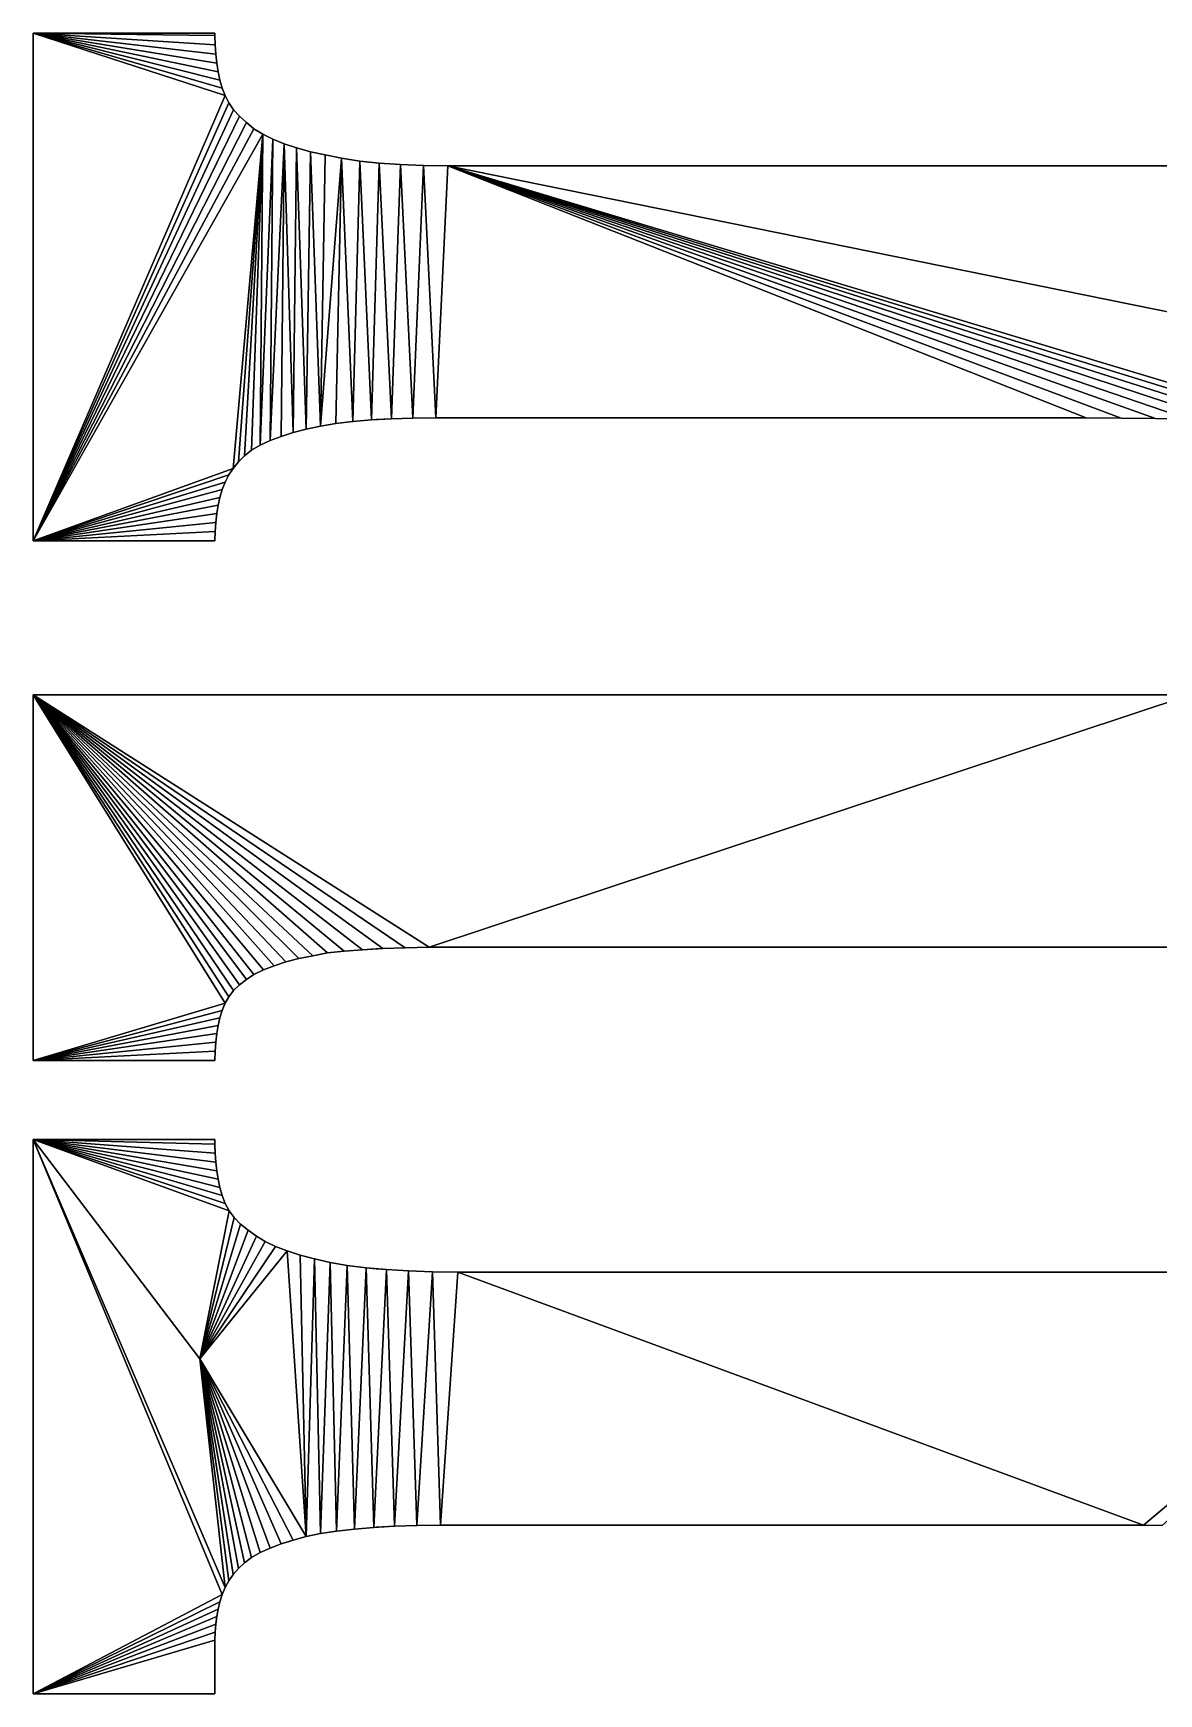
# Model space of a CAD drawing. Header units: inches. Extents: x 62 to 1153, y 3 to 780.
# Drawn here: x 405.471 to 408.739, y 220.525 to 225.344 of the extents above; entities that cross this region are included whole.
import ezdxf

# ---------------------------------------------------------------- set-up
doc = ezdxf.new("R2010")
doc.units = ezdxf.units.IN
doc.header["$MEASUREMENT"] = 0
doc.layers.add('ConstLine', color=6, linetype='Continuous')

msp = doc.modelspace()

# ---------------------------------------------------------------- linework, layer by layer
at = {"layer": 'ConstLine'}
for points in [[(405.9989, 225.3096, 5), (405.9979, 225.3366, 5), (405.4709, 225.3436, 5)], [(405.9979, 225.3436, 5), (405.4709, 225.3436, 5), (405.9979, 225.3366, 5)], [(406.0009, 225.2826, 5), (405.9989, 225.3096, 5), (405.4709, 225.3436, 5)], [(406.0039, 225.2566, 5), (406.0009, 225.2826, 5), (405.4709, 225.3436, 5)], [(406.0129, 225.2076, 5), (406.0079, 225.2316, 5), (405.4709, 225.3436, 5)], [(406.0079, 225.2316, 5), (406.0039, 225.2566, 5), (405.4709, 225.3436, 5)], [(406.0199, 225.1846, 5), (406.0129, 225.2076, 5), (405.4709, 225.3436, 5)], [(406.0279, 225.1626, 5), (406.0199, 225.1846, 5), (405.4709, 225.3436, 5)], [(405.4709, 225.3436, 5), (405.4709, 223.8706, 5), (406.0279, 225.1626, 5)], [(405.4709, 225.3436, 5), (405.9979, 225.3436, 5), (405.9979, 225.3436, 4)], [(405.9979, 225.3436, 4), (405.4709, 225.3436, 4), (405.4709, 225.3436, 5)], [(405.4709, 225.3436, 4), (405.4709, 223.8706, 4), (405.4709, 225.3436, 5)], [(405.4709, 223.8706, 5), (405.4709, 225.3436, 5), (405.4709, 223.8706, 4)], [(405.9979, 225.3436, 4), (405.9979, 225.3436, 5), (405.9979, 225.3366, 5)], [(405.9979, 225.3436, 4), (405.9979, 225.3366, 5), (405.9979, 225.3366, 4)], [(405.9979, 225.3366, 4), (405.9979, 225.3366, 5), (405.9989, 225.3096, 5)], [(405.9979, 225.3366, 4), (405.9989, 225.3096, 5), (405.9989, 225.3096, 4)], [(405.9989, 225.3096, 4), (405.9989, 225.3096, 5), (406.0009, 225.2826, 5)], [(405.9989, 225.3096, 4), (406.0009, 225.2826, 5), (406.0009, 225.2826, 4)], [(406.0009, 225.2826, 4), (406.0009, 225.2826, 5), (406.0039, 225.2566, 5)], [(406.0009, 225.2826, 4), (406.0039, 225.2566, 5), (406.0039, 225.2566, 4)], [(406.0039, 225.2566, 4), (406.0039, 225.2566, 5), (406.0079, 225.2316, 5)], [(406.0039, 225.2566, 4), (406.0079, 225.2316, 5), (406.0079, 225.2316, 4)], [(406.0079, 225.2316, 4), (406.0079, 225.2316, 5), (406.0129, 225.2076, 5)], [(406.0079, 225.2316, 4), (406.0129, 225.2076, 5), (406.0129, 225.2076, 4)], [(406.0129, 225.2076, 4), (406.0129, 225.2076, 5), (406.0199, 225.1846, 5)], [(406.0129, 225.2076, 4), (406.0199, 225.1846, 5), (406.0199, 225.1846, 4)], [(406.0389, 225.1416, 5), (406.0279, 225.1626, 5), (405.4709, 223.8706, 5)], [(406.0199, 225.1846, 4), (406.0199, 225.1846, 5), (406.0279, 225.1626, 5)], [(406.0199, 225.1846, 4), (406.0279, 225.1626, 5), (406.0279, 225.1626, 4)], [(406.0279, 225.1626, 4), (406.0279, 225.1626, 5), (406.0389, 225.1416, 5)], [(406.0279, 225.1626, 4), (406.0389, 225.1416, 5), (406.0389, 225.1416, 4)], [(406.0529, 225.1216, 5), (406.0389, 225.1416, 5), (405.4709, 223.8706, 5)], [(406.0699, 225.1026, 5), (406.0529, 225.1216, 5), (405.4709, 223.8706, 5)], [(406.0899, 225.0846, 5), (406.0699, 225.1026, 5), (405.4709, 223.8706, 5)], [(406.0389, 225.1416, 4), (406.0389, 225.1416, 5), (406.0529, 225.1216, 5)], [(406.0389, 225.1416, 4), (406.0529, 225.1216, 5), (406.0529, 225.1216, 4)], [(406.0529, 225.1216, 4), (406.0529, 225.1216, 5), (406.0699, 225.1026, 5)], [(406.0529, 225.1216, 4), (406.0699, 225.1026, 5), (406.0699, 225.1026, 4)], [(406.0899, 225.0846, 4), (406.0699, 225.1026, 4), (406.0699, 225.1026, 5)], [(406.0899, 225.0846, 4), (406.0699, 225.1026, 5), (406.0899, 225.0846, 5)], [(406.0899, 225.0846, 5), (405.4709, 223.8706, 5), (406.1119, 225.0666, 5)], [(406.1379, 225.0506, 5), (406.1119, 225.0666, 5), (405.4709, 223.8706, 5)], [(405.4709, 223.8706, 5), (406.0519, 224.0806, 5), (406.1379, 225.0506, 5)], [(406.0669, 224.0996, 5), (406.1379, 225.0506, 5), (406.0519, 224.0806, 5)], [(406.0669, 224.0996, 5), (406.0849, 224.1176, 5), (406.1379, 225.0506, 5)], [(406.0849, 224.1176, 5), (406.1049, 224.1336, 5), (406.1379, 225.0506, 5)], [(406.0947, 225.0806, 4), (406.0899, 225.0846, 4), (406.0899, 225.0846, 5)], [(406.0899, 225.0846, 5), (406.1119, 225.0666, 5), (406.0947, 225.0806, 4)], [(406.1119, 225.0666, 4), (406.0947, 225.0806, 4), (406.1119, 225.0666, 5)], [(406.1049, 224.1336, 5), (406.1299, 224.1486, 5), (406.1379, 225.0506, 5)], [(406.1379, 225.0506, 4), (406.1119, 225.0666, 4), (406.1119, 225.0666, 5)], [(406.1379, 225.0506, 4), (406.1119, 225.0666, 5), (406.1379, 225.0506, 5)], [(406.1669, 225.0366, 5), (406.1379, 225.0506, 5), (406.1299, 224.1486, 5)], [(406.1669, 225.0366, 4), (406.1379, 225.0506, 4), (406.1379, 225.0506, 5)], [(406.1669, 225.0366, 4), (406.1379, 225.0506, 5), (406.1669, 225.0366, 5)], [(406.1299, 224.1486, 5), (406.1589, 224.1616, 5), (406.1669, 225.0366, 5)], [(406.1999, 225.0226, 5), (406.1669, 225.0366, 5), (406.1589, 224.1616, 5)], [(406.1589, 224.1616, 5), (406.1909, 224.1736, 5), (406.1999, 225.0226, 5)], [(406.1999, 225.0226, 4), (406.1669, 225.0366, 4), (406.1669, 225.0366, 5)], [(406.1999, 225.0226, 4), (406.1669, 225.0366, 5), (406.1999, 225.0226, 5)], [(406.1909, 224.1736, 5), (406.2259, 224.1846, 5), (406.1999, 225.0226, 5)], [(406.2359, 225.0106, 5), (406.1999, 225.0226, 5), (406.2259, 224.1846, 5)], [(406.2359, 225.0106, 4), (406.1999, 225.0226, 4), (406.1999, 225.0226, 5)], [(406.2359, 225.0106, 4), (406.1999, 225.0226, 5), (406.2359, 225.0106, 5)], [(406.2259, 224.1846, 5), (406.2639, 224.1946, 5), (406.2359, 225.0106, 5)], [(406.2759, 224.9996, 5), (406.2359, 225.0106, 5), (406.2639, 224.1946, 5)], [(406.2735, 225.0003, 4), (406.2359, 225.0106, 4), (406.2359, 225.0106, 5)], [(406.2359, 225.0106, 5), (406.2759, 224.9996, 5), (406.2735, 225.0003, 4)], [(406.2639, 224.1946, 5), (406.3049, 224.2036, 5), (406.2759, 224.9996, 5)], [(406.2759, 224.9996, 4), (406.2735, 225.0003, 4), (406.2759, 224.9996, 5)], [(406.3189, 224.9906, 5), (406.2759, 224.9996, 5), (406.3049, 224.2036, 5)], [(406.3189, 224.9906, 4), (406.2759, 224.9996, 4), (406.2759, 224.9996, 5)], [(406.3189, 224.9906, 4), (406.2759, 224.9996, 5), (406.3189, 224.9906, 5)], [(406.3659, 224.9806, 5), (406.3189, 224.9906, 5), (406.3049, 224.2036, 5)], [(406.3049, 224.2036, 5), (406.3499, 224.2106, 5), (406.3659, 224.9806, 5)], [(406.3659, 224.9806, 4), (406.3189, 224.9906, 4), (406.3189, 224.9906, 5)], [(406.3659, 224.9806, 4), (406.3189, 224.9906, 5), (406.3659, 224.9806, 5)], [(406.3499, 224.2106, 5), (406.3989, 224.2166, 5), (406.3659, 224.9806, 5)], [(406.4189, 224.9726, 5), (406.3659, 224.9806, 5), (406.3989, 224.2166, 5)], [(406.4189, 224.9726, 4), (406.3659, 224.9806, 4), (406.3659, 224.9806, 5)], [(406.4189, 224.9726, 4), (406.3659, 224.9806, 5), (406.4189, 224.9726, 5)], [(406.3989, 224.2166, 5), (406.4529, 224.2216, 5), (406.4189, 224.9726, 5)], [(406.4759, 224.9666, 5), (406.4189, 224.9726, 5), (406.4529, 224.2216, 5)], [(406.4189, 224.9726, 5), (406.4759, 224.9666, 5), (406.4669, 224.9676, 4)], [(406.4669, 224.9676, 4), (406.4189, 224.9726, 4), (406.4189, 224.9726, 5)], [(406.4529, 224.2216, 5), (406.5109, 224.2246, 5), (406.4759, 224.9666, 5)], [(406.4759, 224.9666, 4), (406.4669, 224.9676, 4), (406.4759, 224.9666, 5)], [(406.5379, 224.9626, 5), (406.4759, 224.9666, 5), (406.5109, 224.2246, 5)], [(406.5379, 224.9626, 4), (406.4759, 224.9666, 4), (406.4759, 224.9666, 5)], [(406.5379, 224.9626, 4), (406.4759, 224.9666, 5), (406.5379, 224.9626, 5)], [(406.5109, 224.2246, 5), (406.5729, 224.2266, 5), (406.5379, 224.9626, 5)], [(406.6039, 224.9596, 5), (406.5379, 224.9626, 5), (406.5729, 224.2266, 5)], [(406.6039, 224.9596, 4), (406.5379, 224.9626, 4), (406.5379, 224.9626, 5)], [(406.6039, 224.9596, 4), (406.5379, 224.9626, 5), (406.6039, 224.9596, 5)], [(406.5729, 224.2266, 5), (406.6399, 224.2276, 5), (406.6039, 224.9596, 5)], [(406.6749, 224.9586, 5), (406.6039, 224.9596, 5), (406.6399, 224.2276, 5)], [(406.6749, 224.9586, 4), (406.6039, 224.9596, 4), (406.6039, 224.9596, 5)], [(406.6749, 224.9586, 4), (406.6039, 224.9596, 5), (406.6749, 224.9586, 5)], [(406.6399, 224.2276, 5), (408.5289, 224.2276, 5), (406.6749, 224.9586, 5)], [(406.6749, 224.9586, 5), (410.0969, 224.2656, 5), (411.8639, 224.9586, 5)], [(409.1129, 224.2066, 5), (409.2039, 224.1986, 5), (406.6749, 224.9586, 5)], [(409.0199, 224.2126, 5), (409.1129, 224.2066, 5), (406.6749, 224.9586, 5)], [(410.0969, 224.2656, 5), (406.6749, 224.9586, 5), (409.2039, 224.1986, 5)], [(409.0199, 224.2126, 5), (406.6749, 224.9586, 5), (408.9239, 224.2186, 5)], [(408.8279, 224.2226, 5), (408.9239, 224.2186, 5), (406.6749, 224.9586, 5)], [(408.7299, 224.2256, 5), (408.8279, 224.2226, 5), (406.6749, 224.9586, 5)], [(408.6299, 224.2266, 5), (408.7299, 224.2256, 5), (406.6749, 224.9586, 5)], [(408.5289, 224.2276, 5), (408.6299, 224.2266, 5), (406.6749, 224.9586, 5)], [(411.8639, 224.9586, 4), (406.6749, 224.9586, 4), (411.8639, 224.9586, 5)], [(406.6749, 224.9586, 4), (406.6749, 224.9586, 5), (411.8639, 224.9586, 5)], [(406.2259, 224.1846, 4), (406.2259, 224.1846, 5), (406.1909, 224.1736, 5)], [(406.2259, 224.1846, 4), (406.1909, 224.1736, 5), (406.1909, 224.1736, 4)], [(406.2639, 224.1946, 4), (406.2639, 224.1946, 5), (406.2259, 224.1846, 5)], [(406.2639, 224.1946, 4), (406.2259, 224.1846, 5), (406.2259, 224.1846, 4)], [(406.3049, 224.2036, 4), (406.3049, 224.2036, 5), (406.2639, 224.1946, 5)], [(406.3049, 224.2036, 4), (406.2639, 224.1946, 5), (406.2639, 224.1946, 4)], [(406.3499, 224.2106, 4), (406.3499, 224.2106, 5), (406.3049, 224.2036, 5)], [(406.3499, 224.2106, 4), (406.3049, 224.2036, 5), (406.3049, 224.2036, 4)], [(406.3989, 224.2166, 4), (406.3989, 224.2166, 5), (406.3499, 224.2106, 5)], [(406.3989, 224.2166, 4), (406.3499, 224.2106, 5), (406.3499, 224.2106, 4)], [(406.4529, 224.2216, 4), (406.4529, 224.2216, 5), (406.3989, 224.2166, 5)], [(406.4529, 224.2216, 4), (406.3989, 224.2166, 5), (406.3989, 224.2166, 4)], [(406.5109, 224.2246, 5), (406.4529, 224.2216, 5), (406.4669, 224.2223, 4)], [(406.4529, 224.2216, 4), (406.4669, 224.2223, 4), (406.4529, 224.2216, 5)], [(406.5109, 224.2246, 4), (406.5109, 224.2246, 5), (406.4669, 224.2223, 4)], [(406.5729, 224.2266, 4), (406.5729, 224.2266, 5), (406.5109, 224.2246, 5)], [(406.5729, 224.2266, 4), (406.5109, 224.2246, 5), (406.5109, 224.2246, 4)], [(406.6399, 224.2276, 4), (406.6399, 224.2276, 5), (406.5729, 224.2266, 5)], [(406.6399, 224.2276, 4), (406.5729, 224.2266, 5), (406.5729, 224.2266, 4)], [(406.6399, 224.2276, 4), (408.5289, 224.2276, 4), (406.6399, 224.2276, 5)], [(408.5289, 224.2276, 5), (406.6399, 224.2276, 5), (408.5289, 224.2276, 4)], [(408.6299, 224.2266, 4), (408.6299, 224.2266, 5), (408.5289, 224.2276, 5)], [(408.6299, 224.2266, 4), (408.5289, 224.2276, 5), (408.5289, 224.2276, 4)], [(408.7299, 224.2256, 4), (408.7299, 224.2256, 5), (408.6299, 224.2266, 5)], [(408.7299, 224.2256, 4), (408.6299, 224.2266, 5), (408.6299, 224.2266, 4)], [(408.8279, 224.2226, 4), (408.8279, 224.2226, 5), (408.7299, 224.2256, 5)], [(408.8279, 224.2226, 4), (408.7299, 224.2256, 5), (408.7299, 224.2256, 4)], [(406.1049, 224.1336, 4), (406.1049, 224.1336, 5), (406.0849, 224.1176, 5)], [(406.1049, 224.1336, 4), (406.0849, 224.1176, 5), (406.0849, 224.1176, 4)], [(406.1299, 224.1486, 4), (406.1299, 224.1486, 5), (406.1049, 224.1336, 5)], [(406.1299, 224.1486, 4), (406.1049, 224.1336, 5), (406.1049, 224.1336, 4)], [(406.1589, 224.1616, 4), (406.1589, 224.1616, 5), (406.1299, 224.1486, 5)], [(406.1589, 224.1616, 4), (406.1299, 224.1486, 5), (406.1299, 224.1486, 4)], [(406.1909, 224.1736, 4), (406.1909, 224.1736, 5), (406.1589, 224.1616, 5)], [(406.1909, 224.1736, 4), (406.1589, 224.1616, 5), (406.1589, 224.1616, 4)], [(406.0669, 224.0996, 4), (406.0669, 224.0996, 5), (406.0519, 224.0806, 5)], [(406.0669, 224.0996, 4), (406.0519, 224.0806, 5), (406.0519, 224.0806, 4)], [(406.0849, 224.1176, 4), (406.0849, 224.1176, 5), (406.0669, 224.0996, 5)], [(406.0849, 224.1176, 4), (406.0669, 224.0996, 5), (406.0669, 224.0996, 4)], [(406.0389, 224.0616, 5), (406.0519, 224.0806, 5), (405.4709, 223.8706, 5)], [(406.0389, 224.0616, 5), (405.4709, 223.8706, 5), (406.0279, 224.0406, 5)], [(406.0279, 224.0406, 5), (405.4709, 223.8706, 5), (406.0199, 224.0196, 5)], [(406.0279, 224.0406, 4), (406.0279, 224.0406, 5), (406.0199, 224.0196, 5)], [(406.0279, 224.0406, 4), (406.0199, 224.0196, 5), (406.0199, 224.0196, 4)], [(406.0389, 224.0616, 5), (406.0279, 224.0406, 5), (406.0362, 224.0566, 4)], [(406.0279, 224.0406, 4), (406.0362, 224.0566, 4), (406.0279, 224.0406, 5)], [(406.0389, 224.0616, 4), (406.0389, 224.0616, 5), (406.0362, 224.0566, 4)], [(406.0519, 224.0806, 4), (406.0519, 224.0806, 5), (406.0389, 224.0616, 5)], [(406.0519, 224.0806, 4), (406.0389, 224.0616, 5), (406.0389, 224.0616, 4)], [(406.0199, 224.0196, 5), (405.4709, 223.8706, 5), (406.0129, 223.9966, 5)], [(406.0079, 223.9736, 5), (406.0129, 223.9966, 5), (405.4709, 223.8706, 5)], [(406.0129, 223.9966, 4), (406.0129, 223.9966, 5), (406.0079, 223.9736, 5)], [(406.0129, 223.9966, 4), (406.0079, 223.9736, 5), (406.0079, 223.9736, 4)], [(406.0199, 224.0196, 4), (406.0199, 224.0196, 5), (406.0129, 223.9966, 5)], [(406.0199, 224.0196, 4), (406.0129, 223.9966, 5), (406.0129, 223.9966, 4)], [(406.0039, 223.9496, 5), (406.0079, 223.9736, 5), (405.4709, 223.8706, 5)], [(406.0009, 223.9236, 5), (406.0039, 223.9496, 5), (405.4709, 223.8706, 5)], [(406.0039, 223.9496, 4), (406.0039, 223.9496, 5), (406.0009, 223.9236, 5)], [(406.0039, 223.9496, 4), (406.0009, 223.9236, 5), (406.0009, 223.9236, 4)], [(406.0079, 223.9736, 4), (406.0079, 223.9736, 5), (406.0039, 223.9496, 5)], [(406.0079, 223.9736, 4), (406.0039, 223.9496, 5), (406.0039, 223.9496, 4)], [(406.0009, 223.9236, 5), (405.4709, 223.8706, 5), (405.9989, 223.8976, 5)], [(405.9979, 223.8706, 5), (405.9989, 223.8976, 5), (405.4709, 223.8706, 5)], [(405.9989, 223.8976, 4), (405.9989, 223.8976, 5), (405.9979, 223.8706, 5)], [(405.9989, 223.8976, 4), (405.9979, 223.8706, 5), (405.9979, 223.8706, 4)], [(406.0009, 223.9236, 4), (406.0009, 223.9236, 5), (405.9989, 223.8976, 5)], [(406.0009, 223.9236, 4), (405.9989, 223.8976, 5), (405.9989, 223.8976, 4)], [(405.9979, 223.8706, 4), (405.9979, 223.8706, 5), (405.4709, 223.8706, 5)], [(405.9979, 223.8706, 4), (405.4709, 223.8706, 5), (405.4709, 223.8706, 4)], [(408.8309, 223.4236, 5), (405.4709, 223.4236, 5), (406.6209, 222.6916, 5)], [(406.5509, 222.6896, 5), (406.6209, 222.6916, 5), (405.4709, 223.4236, 5)], [(406.4859, 222.6876, 5), (406.5509, 222.6896, 5), (405.4709, 223.4236, 5)], [(406.4269, 222.6836, 5), (406.4859, 222.6876, 5), (405.4709, 223.4236, 5)], [(406.3739, 222.6796, 5), (406.4269, 222.6836, 5), (405.4709, 223.4236, 5)], [(406.3259, 222.6746, 5), (406.3739, 222.6796, 5), (405.4709, 223.4236, 5)], [(406.2829, 222.6666, 5), (406.3259, 222.6746, 5), (405.4709, 223.4236, 5)], [(406.2419, 222.6586, 5), (406.2829, 222.6666, 5), (405.4709, 223.4236, 5)], [(406.1709, 222.6376, 5), (406.2049, 222.6486, 5), (405.4709, 223.4236, 5)], [(406.2049, 222.6486, 5), (406.2419, 222.6586, 5), (405.4709, 223.4236, 5)], [(406.1119, 222.6116, 5), (406.1399, 222.6256, 5), (405.4709, 223.4236, 5)], [(406.1399, 222.6256, 5), (406.1709, 222.6376, 5), (405.4709, 223.4236, 5)], [(406.0529, 222.5656, 5), (406.0699, 222.5816, 5), (405.4709, 223.4236, 5)], [(406.0699, 222.5816, 5), (406.0899, 222.5976, 5), (405.4709, 223.4236, 5)], [(406.0899, 222.5976, 5), (406.1119, 222.6116, 5), (405.4709, 223.4236, 5)], [(406.0389, 222.5476, 5), (406.0529, 222.5656, 5), (405.4709, 223.4236, 5)], [(406.0279, 222.5286, 5), (406.0389, 222.5476, 5), (405.4709, 223.4236, 5)], [(405.4709, 223.4236, 5), (405.4709, 222.3626, 5), (406.0279, 222.5286, 5)], [(405.4709, 223.4236, 4), (408.8309, 223.4236, 5), (408.8309, 223.4236, 4)], [(405.4709, 223.4236, 4), (405.4709, 223.4236, 5), (408.8309, 223.4236, 5)], [(405.4709, 223.4236, 5), (405.4709, 223.4236, 4), (405.4709, 222.3626, 5)], [(405.4709, 222.3626, 4), (405.4709, 222.3626, 5), (405.4709, 223.4236, 4)], [(406.6209, 222.6916, 5), (408.9919, 222.6916, 5), (408.8309, 223.4236, 5)], [(406.4859, 222.6876, 5), (406.4269, 222.6836, 5), (406.4669, 222.6863, 4)], [(406.4269, 222.6836, 4), (406.4669, 222.6863, 4), (406.4269, 222.6836, 5)], [(406.4859, 222.6876, 4), (406.4859, 222.6876, 5), (406.4669, 222.6863, 4)], [(406.5509, 222.6896, 4), (406.5509, 222.6896, 5), (406.4859, 222.6876, 5)], [(406.5509, 222.6896, 4), (406.4859, 222.6876, 5), (406.4859, 222.6876, 4)], [(406.6209, 222.6916, 4), (406.6209, 222.6916, 5), (406.5509, 222.6896, 5)], [(406.6209, 222.6916, 4), (406.5509, 222.6896, 5), (406.5509, 222.6896, 4)], [(408.9919, 222.6916, 4), (408.9919, 222.6916, 5), (406.6209, 222.6916, 4)], [(408.9919, 222.6916, 5), (406.6209, 222.6916, 5), (406.6209, 222.6916, 4)], [(406.2049, 222.6486, 4), (406.2049, 222.6486, 5), (406.1709, 222.6376, 5)], [(406.2049, 222.6486, 4), (406.1709, 222.6376, 5), (406.1709, 222.6376, 4)], [(406.2419, 222.6586, 4), (406.2419, 222.6586, 5), (406.2049, 222.6486, 5)], [(406.2419, 222.6586, 4), (406.2049, 222.6486, 5), (406.2049, 222.6486, 4)], [(406.2829, 222.6666, 4), (406.2829, 222.6666, 5), (406.2419, 222.6586, 5)], [(406.2829, 222.6666, 4), (406.2419, 222.6586, 5), (406.2419, 222.6586, 4)], [(406.3259, 222.6746, 4), (406.3259, 222.6746, 5), (406.2829, 222.6666, 5)], [(406.3259, 222.6746, 4), (406.2829, 222.6666, 5), (406.2829, 222.6666, 4)], [(406.3739, 222.6796, 4), (406.3739, 222.6796, 5), (406.3259, 222.6746, 5)], [(406.3739, 222.6796, 4), (406.3259, 222.6746, 5), (406.3259, 222.6746, 4)], [(406.4269, 222.6836, 4), (406.4269, 222.6836, 5), (406.3739, 222.6796, 5)], [(406.4269, 222.6836, 4), (406.3739, 222.6796, 5), (406.3739, 222.6796, 4)], [(406.0899, 222.5976, 4), (406.0899, 222.5976, 5), (406.0699, 222.5816, 5)], [(406.0899, 222.5976, 4), (406.0699, 222.5816, 5), (406.0699, 222.5816, 4)], [(406.1119, 222.6116, 4), (406.1119, 222.6116, 5), (406.0899, 222.5976, 5)], [(406.1119, 222.6116, 4), (406.0899, 222.5976, 5), (406.0899, 222.5976, 4)], [(406.1399, 222.6256, 4), (406.1399, 222.6256, 5), (406.1119, 222.6116, 5)], [(406.1399, 222.6256, 4), (406.1119, 222.6116, 5), (406.1119, 222.6116, 4)], [(406.1709, 222.6376, 4), (406.1709, 222.6376, 5), (406.1399, 222.6256, 5)], [(406.1709, 222.6376, 4), (406.1399, 222.6256, 5), (406.1399, 222.6256, 4)], [(406.0389, 222.5476, 4), (406.0389, 222.5476, 5), (406.0279, 222.5286, 5)], [(406.0389, 222.5476, 4), (406.0279, 222.5286, 5), (406.0279, 222.5286, 4)], [(406.0529, 222.5656, 4), (406.0529, 222.5656, 5), (406.0389, 222.5476, 5)], [(406.0529, 222.5656, 4), (406.0389, 222.5476, 5), (406.0389, 222.5476, 4)], [(406.0699, 222.5816, 4), (406.0699, 222.5816, 5), (406.0529, 222.5656, 5)], [(406.0699, 222.5816, 4), (406.0529, 222.5656, 5), (406.0529, 222.5656, 4)], [(406.0199, 222.5076, 5), (406.0279, 222.5286, 5), (405.4709, 222.3626, 5)], [(406.0129, 222.4866, 5), (406.0199, 222.5076, 5), (405.4709, 222.3626, 5)], [(406.0199, 222.5076, 4), (406.0199, 222.5076, 5), (406.0129, 222.4866, 5)], [(406.0199, 222.5076, 4), (406.0129, 222.4866, 5), (406.0129, 222.4866, 4)], [(406.0279, 222.5286, 5), (406.0199, 222.5076, 5), (406.0248, 222.5206, 4)], [(406.0199, 222.5076, 4), (406.0248, 222.5206, 4), (406.0199, 222.5076, 5)], [(406.0279, 222.5286, 4), (406.0279, 222.5286, 5), (406.0248, 222.5206, 4)], [(406.0079, 222.4636, 5), (406.0129, 222.4866, 5), (405.4709, 222.3626, 5)], [(406.0039, 222.4406, 5), (406.0079, 222.4636, 5), (405.4709, 222.3626, 5)], [(406.0079, 222.4636, 4), (406.0079, 222.4636, 5), (406.0039, 222.4406, 5)], [(406.0079, 222.4636, 4), (406.0039, 222.4406, 5), (406.0039, 222.4406, 4)], [(406.0129, 222.4866, 4), (406.0129, 222.4866, 5), (406.0079, 222.4636, 5)], [(406.0129, 222.4866, 4), (406.0079, 222.4636, 5), (406.0079, 222.4636, 4)], [(406.0009, 222.4156, 5), (406.0039, 222.4406, 5), (405.4709, 222.3626, 5)], [(405.9989, 222.3896, 5), (406.0009, 222.4156, 5), (405.4709, 222.3626, 5)], [(406.0009, 222.4156, 4), (406.0009, 222.4156, 5), (405.9989, 222.3896, 5)], [(406.0009, 222.4156, 4), (405.9989, 222.3896, 5), (405.9989, 222.3896, 4)], [(406.0039, 222.4406, 4), (406.0039, 222.4406, 5), (406.0009, 222.4156, 5)], [(406.0039, 222.4406, 4), (406.0009, 222.4156, 5), (406.0009, 222.4156, 4)], [(405.9979, 222.3626, 5), (405.9989, 222.3896, 5), (405.4709, 222.3626, 5)], [(405.9979, 222.3626, 4), (405.9979, 222.3626, 5), (405.4709, 222.3626, 5)], [(405.4709, 222.3626, 5), (405.4709, 222.3626, 4), (405.9979, 222.3626, 4)], [(405.9989, 222.3896, 4), (405.9989, 222.3896, 5), (405.9979, 222.3626, 5)], [(405.9989, 222.3896, 4), (405.9979, 222.3626, 5), (405.9979, 222.3626, 4)], [(405.4709, 220.5246, 4), (405.4709, 220.5246, 5), (405.4709, 222.1336, 5)], [(405.9979, 222.1336, 5), (405.4709, 222.1336, 5), (405.9979, 222.1196, 5)], [(405.9989, 222.0936, 5), (405.9979, 222.1196, 5), (405.4709, 222.1336, 5)], [(406.0009, 222.0676, 5), (405.9989, 222.0936, 5), (405.4709, 222.1336, 5)], [(406.0039, 222.0426, 5), (406.0009, 222.0676, 5), (405.4709, 222.1336, 5)], [(406.0079, 222.0176, 5), (406.0039, 222.0426, 5), (405.4709, 222.1336, 5)], [(405.4709, 222.1336, 5), (406.0129, 221.9936, 5), (406.0079, 222.0176, 5)], [(406.0199, 221.9706, 5), (406.0129, 221.9936, 5), (405.4709, 222.1336, 5)], [(406.0399, 221.9266, 5), (406.0279, 221.9476, 5), (405.4709, 222.1336, 5)], [(406.0279, 221.9476, 5), (406.0199, 221.9706, 5), (405.4709, 222.1336, 5)], [(405.4709, 222.1336, 5), (405.9549, 221.4966, 5), (406.0399, 221.9266, 5)], [(405.4709, 222.1336, 5), (406.0279, 220.8326, 5), (405.9549, 221.4966, 5)], [(406.0279, 220.8326, 5), (405.4709, 222.1336, 5), (406.0199, 220.8126, 5)], [(405.4709, 222.1336, 5), (405.4709, 220.5246, 5), (406.0199, 220.8126, 5)], [(405.4709, 222.1336, 5), (405.9979, 222.1336, 5), (405.9979, 222.1336, 4)], [(405.9979, 222.1336, 4), (405.4709, 222.1336, 4), (405.4709, 222.1336, 5)], [(405.4709, 222.1336, 4), (405.4709, 220.5246, 4), (405.4709, 222.1336, 5)], [(405.9979, 222.1336, 4), (405.9979, 222.1336, 5), (405.9979, 222.1196, 5)], [(405.9979, 222.1336, 4), (405.9979, 222.1196, 5), (405.9979, 222.1196, 4)], [(405.9979, 222.1196, 4), (405.9979, 222.1196, 5), (405.9989, 222.0936, 5)], [(405.9979, 222.1196, 4), (405.9989, 222.0936, 5), (405.9989, 222.0936, 4)], [(405.9989, 222.0936, 4), (405.9989, 222.0936, 5), (406.0009, 222.0676, 5)], [(405.9989, 222.0936, 4), (406.0009, 222.0676, 5), (406.0009, 222.0676, 4)], [(406.0009, 222.0676, 4), (406.0009, 222.0676, 5), (406.0039, 222.0426, 5)], [(406.0009, 222.0676, 4), (406.0039, 222.0426, 5), (406.0039, 222.0426, 4)], [(406.0039, 222.0426, 4), (406.0039, 222.0426, 5), (406.0079, 222.0176, 5)], [(406.0039, 222.0426, 4), (406.0079, 222.0176, 5), (406.0079, 222.0176, 4)], [(406.0129, 221.9936, 5), (406.0097, 222.0086, 4), (406.0079, 222.0176, 5)], [(406.0079, 222.0176, 4), (406.0079, 222.0176, 5), (406.0097, 222.0086, 4)], [(406.0129, 221.9936, 4), (406.0097, 222.0086, 4), (406.0129, 221.9936, 5)], [(406.0199, 221.9706, 5), (406.0199, 221.9706, 4), (406.0129, 221.9936, 5)], [(406.0199, 221.9706, 4), (406.0129, 221.9936, 4), (406.0129, 221.9936, 5)], [(406.0279, 221.9476, 5), (406.0279, 221.9476, 4), (406.0199, 221.9706, 5)], [(406.0199, 221.9706, 4), (406.0199, 221.9706, 5), (406.0279, 221.9476, 4)], [(406.0549, 221.9066, 5), (406.0399, 221.9266, 5), (405.9549, 221.4966, 5)], [(406.0279, 221.9476, 5), (406.0399, 221.9266, 5), (406.0279, 221.9476, 4)], [(406.0399, 221.9266, 4), (406.0279, 221.9476, 4), (406.0399, 221.9266, 5)], [(406.0549, 221.9066, 5), (406.0549, 221.9066, 4), (406.0399, 221.9266, 5)], [(406.0399, 221.9266, 5), (406.0549, 221.9066, 4), (406.0399, 221.9266, 4)], [(406.0729, 221.8876, 5), (406.0549, 221.9066, 5), (405.9549, 221.4966, 5)], [(406.0729, 221.8876, 5), (405.9549, 221.4966, 5), (406.0949, 221.8696, 5)], [(406.1189, 221.8526, 5), (406.0949, 221.8696, 5), (405.9549, 221.4966, 5)], [(406.0729, 221.8876, 5), (406.0729, 221.8876, 4), (406.0549, 221.9066, 5)], [(406.0549, 221.9066, 4), (406.0549, 221.9066, 5), (406.0729, 221.8876, 4)], [(406.0729, 221.8876, 5), (406.0949, 221.8696, 5), (406.0729, 221.8876, 4)], [(406.0949, 221.8696, 4), (406.0729, 221.8876, 4), (406.0949, 221.8696, 5)], [(406.1189, 221.8526, 5), (406.1189, 221.8526, 4), (406.0949, 221.8696, 5)], [(406.1189, 221.8526, 4), (406.0949, 221.8696, 4), (406.0949, 221.8696, 5)], [(406.1449, 221.8376, 5), (406.1189, 221.8526, 5), (405.9549, 221.4966, 5)], [(406.1749, 221.8226, 5), (406.1449, 221.8376, 5), (405.9549, 221.4966, 5)], [(406.2079, 221.8096, 5), (406.1749, 221.8226, 5), (405.9549, 221.4966, 5)], [(406.1449, 221.8376, 5), (406.1449, 221.8376, 4), (406.1189, 221.8526, 5)], [(406.1189, 221.8526, 5), (406.1449, 221.8376, 4), (406.1189, 221.8526, 4)], [(406.1449, 221.8376, 5), (406.1749, 221.8226, 5), (406.1449, 221.8376, 4)], [(406.1749, 221.8226, 4), (406.1449, 221.8376, 4), (406.1749, 221.8226, 5)], [(406.2079, 221.8096, 5), (406.2079, 221.8096, 4), (406.1749, 221.8226, 5)], [(406.1749, 221.8226, 4), (406.1749, 221.8226, 5), (406.2079, 221.8096, 4)], [(405.9549, 221.4966, 5), (406.2639, 220.9806, 5), (406.2079, 221.8096, 5)], [(406.2459, 221.7976, 5), (406.2079, 221.8096, 5), (406.2639, 220.9806, 5)], [(406.2459, 221.7976, 5), (406.2109, 221.8087, 4), (406.2079, 221.8096, 5)], [(406.2079, 221.8096, 4), (406.2079, 221.8096, 5), (406.2109, 221.8087, 4)], [(406.2459, 221.7976, 4), (406.2109, 221.8087, 4), (406.2459, 221.7976, 5)], [(406.2459, 221.7976, 5), (406.2639, 220.9806, 5), (406.2879, 221.7866, 5)], [(406.2879, 221.7866, 4), (406.2459, 221.7976, 4), (406.2879, 221.7866, 5)], [(406.2459, 221.7976, 5), (406.2879, 221.7866, 5), (406.2459, 221.7976, 4)], [(406.3049, 220.9896, 5), (406.2879, 221.7866, 5), (406.2639, 220.9806, 5)], [(406.3329, 221.7766, 5), (406.2879, 221.7866, 5), (406.3049, 220.9896, 5)], [(406.3329, 221.7766, 5), (406.3329, 221.7766, 4), (406.2879, 221.7866, 5)], [(406.2879, 221.7866, 4), (406.2879, 221.7866, 5), (406.3329, 221.7766, 4)], [(406.3049, 220.9896, 5), (406.3519, 220.9966, 5), (406.3329, 221.7766, 5)], [(406.3829, 221.7676, 5), (406.3329, 221.7766, 5), (406.3519, 220.9966, 5)], [(406.3829, 221.7676, 4), (406.3329, 221.7766, 5), (406.3829, 221.7676, 5)], [(406.3329, 221.7766, 5), (406.3829, 221.7676, 4), (406.3329, 221.7766, 4)], [(406.3519, 220.9966, 5), (406.4039, 221.0026, 5), (406.3829, 221.7676, 5)], [(406.4379, 221.7606, 5), (406.3829, 221.7676, 5), (406.4039, 221.0026, 5)], [(406.4379, 221.7606, 5), (406.4379, 221.7606, 4), (406.3829, 221.7676, 5)], [(406.3829, 221.7676, 4), (406.3829, 221.7676, 5), (406.4379, 221.7606, 4)], [(406.4039, 221.0026, 5), (406.4599, 221.0076, 5), (406.4379, 221.7606, 5)], [(406.4969, 221.7556, 5), (406.4379, 221.7606, 5), (406.4599, 221.0076, 5)], [(406.4969, 221.7556, 5), (406.4669, 221.7582, 4), (406.4379, 221.7606, 5)], [(406.4379, 221.7606, 4), (406.4379, 221.7606, 5), (406.4669, 221.7582, 4)], [(406.5199, 221.0106, 5), (406.4969, 221.7556, 5), (406.4599, 221.0076, 5)], [(406.4969, 221.7556, 4), (406.4669, 221.7582, 4), (406.4969, 221.7556, 5)], [(406.4969, 221.7556, 5), (406.5199, 221.0106, 5), (406.5609, 221.7516, 5)], [(406.5609, 221.7516, 4), (406.4969, 221.7556, 4), (406.4969, 221.7556, 5)], [(406.5609, 221.7516, 4), (406.4969, 221.7556, 5), (406.5609, 221.7516, 5)], [(406.5849, 221.0126, 5), (406.5609, 221.7516, 5), (406.5199, 221.0106, 5)], [(406.5609, 221.7516, 5), (406.5849, 221.0126, 5), (406.6299, 221.7496, 5)], [(406.6299, 221.7496, 4), (406.5609, 221.7516, 4), (406.5609, 221.7516, 5)], [(406.6299, 221.7496, 4), (406.5609, 221.7516, 5), (406.6299, 221.7496, 5)], [(406.6539, 221.0136, 5), (406.6299, 221.7496, 5), (406.5849, 221.0126, 5)], [(406.7039, 221.7486, 5), (406.6299, 221.7496, 5), (406.6539, 221.0136, 5)], [(406.7039, 221.7486, 4), (406.6299, 221.7496, 4), (406.6299, 221.7496, 5)], [(406.7039, 221.7486, 4), (406.6299, 221.7496, 5), (406.7039, 221.7486, 5)], [(408.6949, 221.0136, 5), (406.7039, 221.7486, 5), (406.6539, 221.0136, 5)], [(406.7039, 221.7486, 5), (408.6949, 221.0136, 5), (409.5689, 221.7486, 5)], [(409.5689, 221.7486, 4), (406.7039, 221.7486, 5), (409.5689, 221.7486, 5)], [(409.5689, 221.7486, 4), (406.7039, 221.7486, 4), (406.7039, 221.7486, 5)], [(408.6949, 221.0136, 5), (408.7489, 221.0126, 5), (409.5689, 221.7486, 5)], [(406.0389, 220.8526, 5), (405.9549, 221.4966, 5), (406.0279, 220.8326, 5)], [(406.1909, 220.9596, 5), (405.9549, 221.4966, 5), (406.1589, 220.9476, 5)], [(406.2639, 220.9806, 5), (405.9549, 221.4966, 5), (406.2259, 220.9706, 5)], [(406.1909, 220.9596, 5), (406.2259, 220.9706, 5), (405.9549, 221.4966, 5)], [(406.1589, 220.9476, 5), (405.9549, 221.4966, 5), (406.1299, 220.9346, 5)], [(406.1299, 220.9346, 5), (405.9549, 221.4966, 5), (406.1049, 220.9206, 5)], [(406.1049, 220.9206, 5), (405.9549, 221.4966, 5), (406.0849, 220.9046, 5)], [(406.0849, 220.9046, 5), (405.9549, 221.4966, 5), (406.0669, 220.8886, 5)], [(406.0669, 220.8886, 5), (405.9549, 221.4966, 5), (406.0519, 220.8706, 5)], [(406.0519, 220.8706, 5), (405.9549, 221.4966, 5), (406.0389, 220.8526, 5)], [(406.4039, 221.0026, 4), (406.4039, 221.0026, 5), (406.3519, 220.9966, 5)], [(406.4039, 221.0026, 4), (406.3519, 220.9966, 5), (406.3519, 220.9966, 4)], [(406.4599, 221.0076, 4), (406.4599, 221.0076, 5), (406.4039, 221.0026, 5)], [(406.4599, 221.0076, 4), (406.4039, 221.0026, 5), (406.4039, 221.0026, 4)], [(406.5199, 221.0106, 5), (406.4599, 221.0076, 5), (406.4669, 221.008, 4)], [(406.4599, 221.0076, 4), (406.4669, 221.008, 4), (406.4599, 221.0076, 5)], [(406.5199, 221.0106, 4), (406.5199, 221.0106, 5), (406.4669, 221.008, 4)], [(406.5849, 221.0126, 4), (406.5849, 221.0126, 5), (406.5199, 221.0106, 5)], [(406.5849, 221.0126, 4), (406.5199, 221.0106, 5), (406.5199, 221.0106, 4)], [(406.6539, 221.0136, 4), (406.6539, 221.0136, 5), (406.5849, 221.0126, 5)], [(406.6539, 221.0136, 4), (406.5849, 221.0126, 5), (406.5849, 221.0126, 4)], [(406.6539, 221.0136, 4), (408.6949, 221.0136, 4), (406.6539, 221.0136, 5)], [(408.6949, 221.0136, 5), (406.6539, 221.0136, 5), (408.6949, 221.0136, 4)], [(408.7489, 221.0126, 4), (408.7489, 221.0126, 5), (408.6949, 221.0136, 5)], [(408.7489, 221.0126, 4), (408.6949, 221.0136, 5), (408.6949, 221.0136, 4)], [(406.1589, 220.9476, 4), (406.1909, 220.9596, 5), (406.1589, 220.9476, 5)], [(406.1909, 220.9596, 4), (406.1909, 220.9596, 5), (406.1589, 220.9476, 4)], [(406.1909, 220.9596, 5), (406.2109, 220.9659, 4), (406.2259, 220.9706, 5)], [(406.2109, 220.9659, 4), (406.1909, 220.9596, 5), (406.1909, 220.9596, 4)], [(406.2259, 220.9706, 4), (406.2259, 220.9706, 5), (406.2109, 220.9659, 4)], [(406.2259, 220.9706, 4), (406.2639, 220.9806, 4), (406.2259, 220.9706, 5)], [(406.2639, 220.9806, 5), (406.2259, 220.9706, 5), (406.2639, 220.9806, 4)], [(406.3049, 220.9896, 5), (406.2639, 220.9806, 5), (406.2821, 220.9846, 4)], [(406.2639, 220.9806, 4), (406.2821, 220.9846, 4), (406.2639, 220.9806, 5)], [(406.3049, 220.9896, 4), (406.3049, 220.9896, 5), (406.2821, 220.9846, 4)], [(406.3519, 220.9966, 4), (406.3519, 220.9966, 5), (406.3049, 220.9896, 5)], [(406.3519, 220.9966, 4), (406.3049, 220.9896, 5), (406.3049, 220.9896, 4)], [(406.0849, 220.9046, 5), (406.0669, 220.8886, 5), (406.0849, 220.9046, 4)], [(406.0669, 220.8886, 4), (406.0849, 220.9046, 4), (406.0669, 220.8886, 5)], [(406.1049, 220.9206, 5), (406.0849, 220.9046, 5), (406.1049, 220.9206, 4)], [(406.0849, 220.9046, 4), (406.1049, 220.9206, 4), (406.0849, 220.9046, 5)], [(406.1299, 220.9346, 4), (406.1299, 220.9346, 5), (406.1049, 220.9206, 5)], [(406.1049, 220.9206, 5), (406.1049, 220.9206, 4), (406.1299, 220.9346, 4)], [(406.1299, 220.9346, 5), (406.1299, 220.9346, 4), (406.1589, 220.9476, 5)], [(406.1589, 220.9476, 4), (406.1589, 220.9476, 5), (406.1299, 220.9346, 4)], [(406.0519, 220.8706, 4), (406.0519, 220.8706, 5), (406.0389, 220.8526, 5)], [(406.0389, 220.8526, 4), (406.0519, 220.8706, 4), (406.0389, 220.8526, 5)], [(406.0669, 220.8886, 5), (406.0519, 220.8706, 5), (406.0519, 220.8706, 4)], [(406.0519, 220.8706, 4), (406.0669, 220.8886, 4), (406.0669, 220.8886, 5)], [(406.0129, 220.7916, 5), (406.0199, 220.8126, 5), (405.4709, 220.5246, 5)], [(406.0199, 220.8126, 5), (406.0129, 220.7916, 5), (406.0129, 220.7916, 4)], [(406.0129, 220.7916, 4), (406.0199, 220.8126, 4), (406.0199, 220.8126, 5)], [(406.0279, 220.8326, 5), (406.0199, 220.8126, 5), (406.0279, 220.8326, 4)], [(406.0199, 220.8126, 4), (406.0279, 220.8326, 4), (406.0199, 220.8126, 5)], [(406.0389, 220.8526, 5), (406.0279, 220.8326, 5), (406.0389, 220.8526, 4)], [(406.0279, 220.8326, 4), (406.0389, 220.8526, 4), (406.0279, 220.8326, 5)], [(406.0079, 220.7706, 5), (406.0129, 220.7916, 5), (405.4709, 220.5246, 5)], [(406.0039, 220.7486, 5), (406.0079, 220.7706, 5), (405.4709, 220.5246, 5)], [(406.0079, 220.7706, 5), (406.0039, 220.7486, 5), (406.0079, 220.7706, 4)], [(406.0039, 220.7486, 4), (406.0079, 220.7706, 4), (406.0039, 220.7486, 5)], [(406.0129, 220.7916, 4), (406.0129, 220.7916, 5), (406.0079, 220.7706, 5)], [(406.0079, 220.7706, 4), (406.0129, 220.7916, 4), (406.0079, 220.7706, 5)], [(406.0009, 220.7266, 5), (406.0039, 220.7486, 5), (405.4709, 220.5246, 5)], [(405.9989, 220.7036, 5), (406.0009, 220.7266, 5), (405.4709, 220.5246, 5)], [(405.9989, 220.7036, 4), (406.0009, 220.7266, 4), (405.9989, 220.7036, 5)], [(406.0009, 220.7266, 5), (405.9989, 220.7036, 5), (406.0009, 220.7266, 4)], [(406.0039, 220.7486, 5), (406.0009, 220.7266, 5), (406.0011, 220.7286, 4)], [(406.0009, 220.7266, 4), (406.0011, 220.7286, 4), (406.0009, 220.7266, 5)], [(406.0011, 220.7286, 4), (406.0039, 220.7486, 4), (406.0039, 220.7486, 5)], [(405.9979, 220.6806, 5), (405.9989, 220.7036, 5), (405.4709, 220.5246, 5)], [(405.9979, 220.5246, 5), (405.9979, 220.6806, 5), (405.4709, 220.5246, 5)], [(405.9989, 220.7036, 4), (405.9989, 220.7036, 5), (405.9979, 220.6806, 5)], [(405.9989, 220.7036, 4), (405.9979, 220.6806, 5), (405.9979, 220.6806, 4)], [(405.9979, 220.5246, 4), (405.9979, 220.6806, 5), (405.9979, 220.5246, 5)], [(405.9979, 220.5246, 4), (405.9979, 220.6806, 4), (405.9979, 220.6806, 5)], [(405.9979, 220.5246, 4), (405.9979, 220.5246, 5), (405.4709, 220.5246, 4)], [(405.4709, 220.5246, 5), (405.4709, 220.5246, 4), (405.9979, 220.5246, 5)]]:
    msp.add_3dface(points, dxfattribs=at)

doc.saveas('drawing.dxf')
